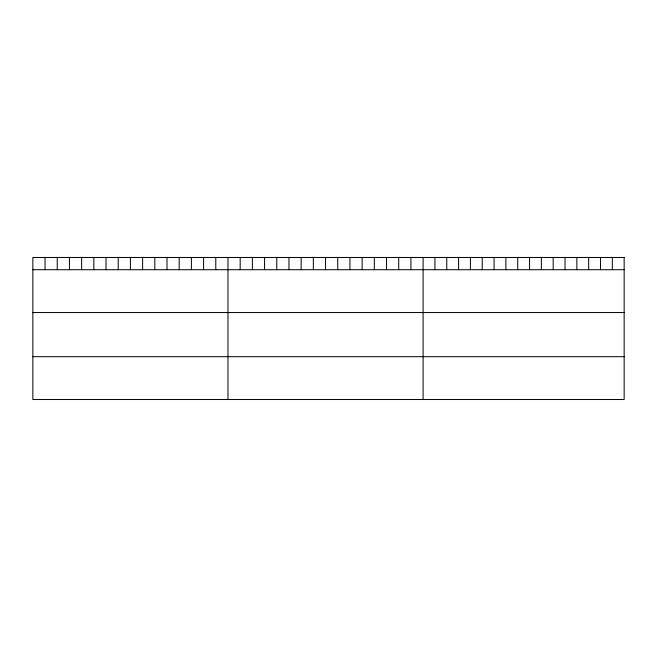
<?xml version="1.0" encoding="UTF-8"?>
<svg xmlns="http://www.w3.org/2000/svg" width="657" height="657" viewBox="0 0 657 657"><rect width="100%" height="100%" fill="white"/><g stroke="black" fill="none" stroke-linecap="round" stroke-linejoin="round"><path stroke-width="0.99" d="M32.85 269.707L624.15 269.707M32.85 312.543L624.15 312.543M32.85 356.685L624.15 356.685M612.324 257.478L612.324 269.707M600.498 257.478L600.498 269.707M588.672 257.478L588.672 269.707M576.846 257.478L576.846 269.707M565.02 257.478L565.02 269.707M553.194 257.478L553.194 269.707M541.368 257.478L541.368 269.707M529.542 257.478L529.542 269.707M517.716 257.478L517.716 269.707M505.89 257.478L505.89 269.707M494.064 257.478L494.064 269.707M482.238 257.478L482.238 269.707M470.412 257.478L470.412 269.707M458.586 257.478L458.586 269.707M446.76 257.478L446.76 269.707M434.934 257.478L434.934 269.707M423.108 257.478L423.108 399.522M410.912 257.478L410.912 269.707M398.717 257.478L398.717 269.707M386.521 257.478L386.521 269.707M374.326 257.478L374.326 269.707M362.13 257.478L362.13 269.707M349.935 257.478L349.935 269.707M337.739 257.478L337.739 269.707M325.543 257.478L325.543 269.707M313.348 257.478L313.348 269.707M301.152 257.478L301.152 269.707M288.957 257.478L288.957 269.707M276.761 257.478L276.761 269.707M264.566 257.478L264.566 269.707M252.37 257.478L252.37 269.707M240.175 257.478L240.175 269.707M227.979 257.478L227.979 399.522M215.783 257.478L215.783 269.707M203.588 257.478L203.588 269.707M191.392 257.478L191.392 269.707M179.197 257.478L179.197 269.707M167.001 257.478L167.001 269.707M154.806 257.478L154.806 269.707M142.61 257.478L142.61 269.707M130.415 257.478L130.415 269.707M118.219 257.478L118.219 269.707M106.023 257.478L106.023 269.707M93.828 257.478L93.828 269.707M81.632 257.478L81.632 269.707M69.437 257.478L69.437 269.707M57.241 257.478L57.241 269.707M45.046 257.478L45.046 269.707M624.15 257.478L32.85 257.478L32.85 399.522L624.15 399.522L624.15 257.478"/></g></svg>
